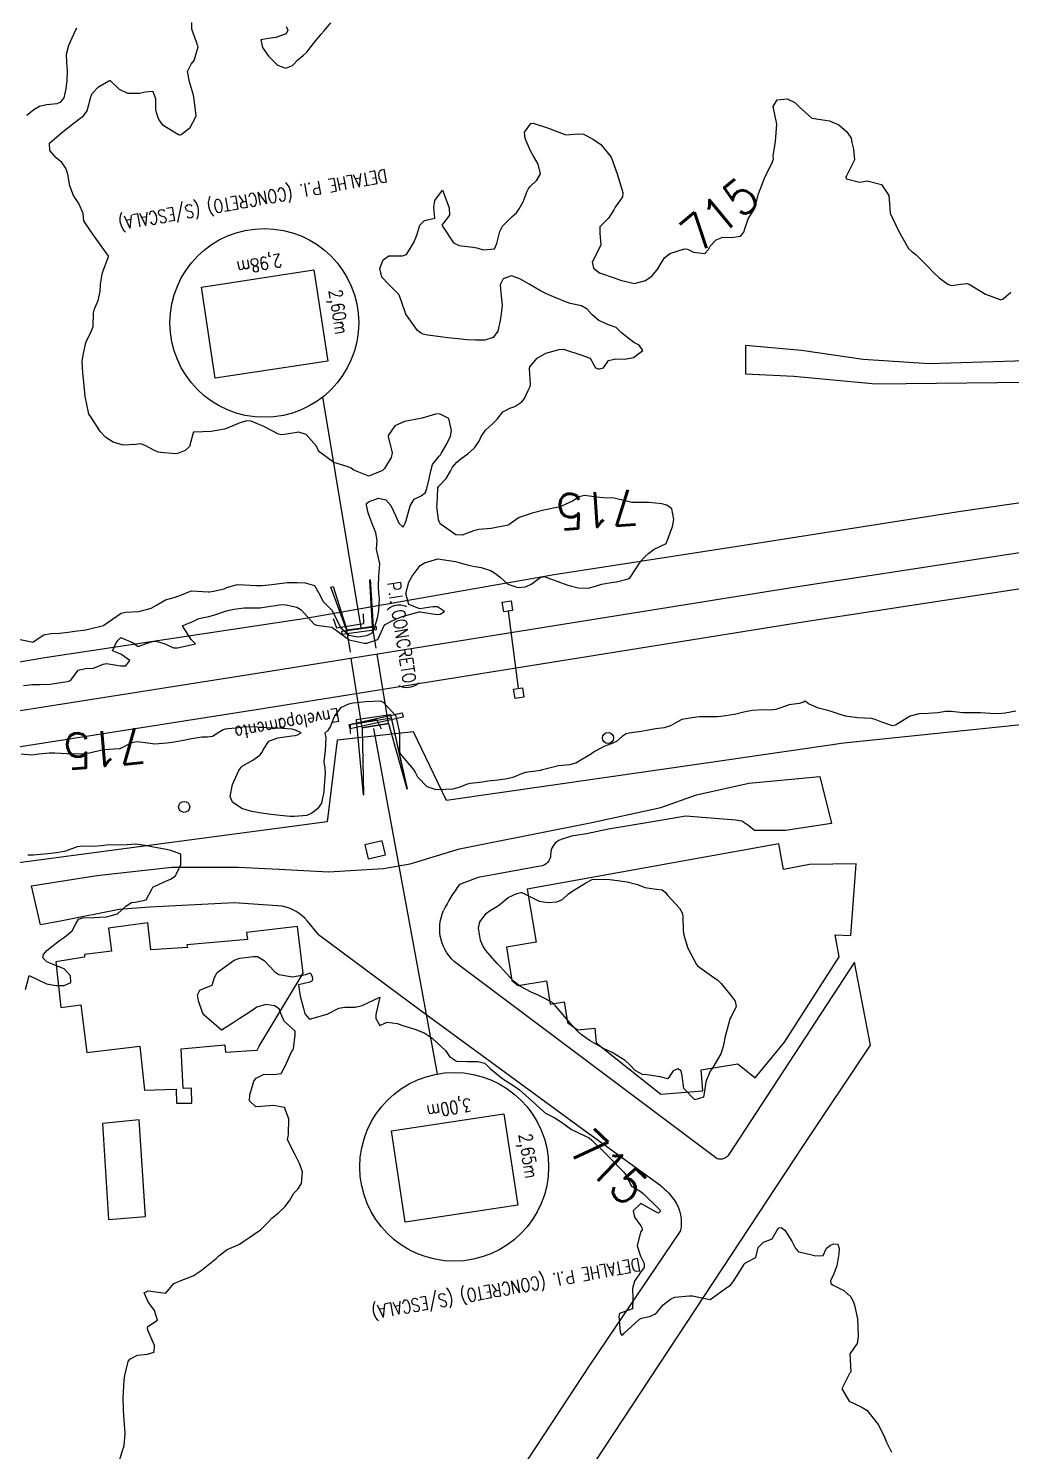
# Model space of a CAD drawing. Header units: metres. Extents: x 307586 to 320046, y 7427249 to 7434250.
# Drawn here: x 310113.7 to 310225.6, y 7432506.9 to 7432668.9 of the extents above; entities that cross this region are included whole.
import ezdxf
from ezdxf.enums import TextEntityAlignment as Align

# ---------------------------------------------------------------- set-up
doc = ezdxf.new("R2010")
doc.units = ezdxf.units.M
doc.header["$MEASUREMENT"] = 0
doc.linetypes.add('CONTINUO', pattern=[0])
doc.linetypes.add('TRACEJADO', pattern=[8.7, 8, -0.7])
for name, color, linetype in [('BUEIRO', 151, 'Continuous'), ('Cotas', 45, 'Continuous'), ('Curvas de Nivel 1m', 11, 'Continuous'), ('Curvas de Nivel 5m', 15, 'Continuous'), ('DETALHES', 45, 'Continuous'), ('Divisa', 42, 'FENCELINE2'), ('Edificações', 30, 'Continuous'), ('ENVELOPAMENTO', 45, 'Continuous'), ('Linha Férrea', 20, 'Continuous'), ('PI', 45, 'Continuous'), ('Pontes_Viadutos_Tubos', 190, 'Continuous'), ('Portico', 45, 'Continuous'), ('Postes', 20, 'Continuous'), ('TEXTO', 45, 'Continuous'), ('Vias Primárias', 230, 'Continuous'), ('Vias Secundárias', 230, 'Continuous')]:
    doc.layers.add(name, color=color, linetype=linetype)
doc.styles.add('ROMANS', font='romans', dxfattribs={"height": 0.2})
doc.styles.add('Style-STANDARD', font='STANDARD.shx')
doc.linetypes.add('FENCELINE2', pattern='A,0.25,-0.1,[132,ltypeshp.shx,S=0.1,R=0,X=-0.1,Y=0],-0.1,1', length=1.45)

msp = doc.modelspace()

# ---------------------------------------------------------------- linework, layer by layer
at = {"layer": 'BUEIRO', "linetype": 'CONTINUO'}
for points in [[(310156.8, 7432582.22, 713.08), (310156.83, 7432582.23, 715.1), (310155.03, 7432590.32, 715.74), (310154.95, 7432590.67, 715.72), (310151.03, 7432590.09, 715.73), (310151.07, 7432589.69, 715.74), (310151.82, 7432581.54, 715.09), (310151.86, 7432581.54, 713.09)], [(310151.07, 7432589.69, 715.74), (310155.03, 7432590.32, 715.74)], [(310154.95, 7432590.67, 715.72), (310156.83, 7432582.23, 715.1)], [(310156.8, 7432582.22, 713.08), (310156.83, 7432582.23, 715.1)]]:
    msp.add_polyline3d(points, dxfattribs=at)
at = {"layer": 'Curvas de Nivel 1m', "flags": 128}
for points, elevation in [([(310112.22, 7432599.37), (310114.03, 7432598.99), (310114.19, 7432598.96), (310114.21, 7432598.96), (310114.23, 7432598.97), (310114.25, 7432598.99), (310115.43, 7432599.78), (310116.23, 7432599.92), (310117.22, 7432599.96), (310118.23, 7432600.08), (310118.98, 7432600.19), (310120.23, 7432600.36), (310120.7, 7432600.45), (310122.24, 7432600.85), (310122.27, 7432600.87), (310122.3, 7432600.9), (310124.26, 7432602.24), (310124.75, 7432602.38), (310126.26, 7432602.44), (310127.68, 7432602.83), (310128.27, 7432603.17), (310129.3, 7432603.78), (310130.28, 7432604.05), (310130.84, 7432604.23), (310132.28, 7432604.78), (310134.21, 7432604.68), (310134.28, 7432604.68), (310134.34, 7432604.69), (310134.78, 7432604.74), (310135.98, 7432605.04), (310136.29, 7432605.18), (310137.48, 7432605.53), (310138.29, 7432605.49), (310139.58, 7432605.4), (310140.29, 7432605.42), (310141.43, 7432605.53), (310142.3, 7432605.63), (310143.2, 7432605.74), (310144.3, 7432605.73), (310145.23, 7432605.69), (310146.29, 7432605.4), (310146.73, 7432604.6), (310147.25, 7432603.57), (310148.26, 7432602.58), (310149.29, 7432600.57), (310150.23, 7432599.73), (310151.23, 7432599.55), (310152.23, 7432599.72), (310152.8, 7432599.96), (310153.1, 7432600.53), (310153.44, 7432601.71), (310153.62, 7432602.52), (310153.67, 7432603.91), (310153.62, 7432604.52), (310153.56, 7432605.26), (310153.61, 7432606.52), (310153.7, 7432607.89), (310153.58, 7432608.52), (310153.34, 7432609.54), (310153.41, 7432610.52), (310153.26, 7432611.41), (310152.82, 7432612.53), (310152.71, 7432612.86), (310152.39, 7432613.69), (310152.18, 7432614.54), (310152.21, 7432614.74), (310152.41, 7432614.95), (310153.58, 7432615.36), (310154.41, 7432615.15), (310154.97, 7432614.5), (310155.52, 7432613.37), (310155.87, 7432612.5), (310156.38, 7432612.06), (310156.62, 7432612.49), (310156.7, 7432612.79), (310157.18, 7432614.48), (310157.64, 7432615.24), (310158.42, 7432615.63), (310158.9, 7432615.98), (310159.07, 7432616.45), (310159.34, 7432617.55), (310159.54, 7432618.45), (310159.72, 7432619.19), (310160.48, 7432620.15), (310160.62, 7432620.3), (310160.7, 7432620.44), (310161.36, 7432621.56), (310161.78, 7432622.43), (310161.88, 7432623.06), (310161.59, 7432624.43), (310160.53, 7432624.95), (310160.05, 7432624.93), (310158.52, 7432624.46), (310156.52, 7432624.07), (310155.42, 7432623.6), (310154.65, 7432622.51), (310154.65, 7432622.36), (310155.13, 7432620.5), (310155, 7432619.98), (310154.46, 7432619.11), (310154.23, 7432618.74), (310154.01, 7432618.52), (310152.45, 7432617.87), (310150.76, 7432618.56), (310150.46, 7432618.77), (310150.1, 7432618.92), (310148.47, 7432619.43), (310146.88, 7432620.6), (310146.71, 7432620.84), (310146.49, 7432621.28), (310145.33, 7432622.62), (310144.51, 7432622.86), (310143.09, 7432622.65), (310142.5, 7432622.56), (310142.18, 7432622.66), (310140.51, 7432623.53), (310139.08, 7432624.13), (310138.52, 7432624.17), (310137.71, 7432623.91), (310136.51, 7432623.4), (310136.02, 7432623.22), (310134.5, 7432622.95), (310132.61, 7432622.89), (310132.5, 7432622.89), (310132.46, 7432622.83), (310132.45, 7432622.78), (310132.03, 7432621.24), (310131.55, 7432620.79), (310130.79, 7432620.48), (310130.48, 7432620.42), (310128.76, 7432620.54), (310128.48, 7432620.58), (310127.97, 7432620.83), (310127, 7432621.35), (310126.49, 7432621.54), (310125.87, 7432621.48), (310124.49, 7432621.39), (310123.34, 7432621.74), (310122.5, 7432622.28), (310121.92, 7432622.91), (310120.71, 7432624.73), (310120.59, 7432624.92), (310120.53, 7432625.11), (310120.15, 7432626.92), (310120.11, 7432627.37), (310119.96, 7432628.93), (310119.89, 7432629.62), (310119.83, 7432630.93), (310119.91, 7432631.63), (310120.19, 7432632.92), (310120.29, 7432633.26), (310120.63, 7432633.93), (310120.96, 7432634.6), (310121.05, 7432634.92), (310121.11, 7432636.48), (310121.21, 7432636.91), (310121.63, 7432637.86), (310121.85, 7432638.91), (310121.91, 7432639.7), (310122.11, 7432640.91), (310122.26, 7432641.37), (310122.74, 7432642.65), (310122.81, 7432642.9), (310122.8, 7432642.96), (310122.74, 7432643.03), (310121.41, 7432644.91), (310120.78, 7432645.8), (310120.01, 7432646.93), (310119.93, 7432647.8), (310119.45, 7432648.93), (310118.83, 7432649.83), (310118.4, 7432650.95), (310118.17, 7432652.27), (310117.97, 7432652.95), (310117.5, 7432653.59), (310116.87, 7432654.13), (310116.12, 7432654.98), (310116.09, 7432655.78), (310116.91, 7432656.5), (310117.17, 7432656.7), (310117.46, 7432656.96), (310118.92, 7432658.11), (310119.39, 7432658.48), (310119.96, 7432658.93), (310120.38, 7432659.49), (310120.76, 7432660.92), (310120.8, 7432661.09), (310120.97, 7432661.46), (310121.69, 7432662.2), (310122.86, 7432662.9), (310122.95, 7432662.94), (310122.98, 7432662.94), (310123.01, 7432662.93), (310123.05, 7432662.9), (310124.04, 7432661.95), (310124.97, 7432661.5), (310126.35, 7432661.48), (310126.97, 7432661.63), (310127.86, 7432661.72), (310128.16, 7432660.83), (310128.18, 7432659.59), (310128.38, 7432658.83), (310128.54, 7432658.44), (310128.92, 7432657.91), (310130.79, 7432656.8), (310130.91, 7432656.76), (310130.96, 7432656.76), (310131.09, 7432656.8), (310132.11, 7432657.6), (310132.77, 7432658.78), (310132.78, 7432658.93), (310132.58, 7432660.78), (310132.48, 7432661.28), (310132.02, 7432662.79), (310131.81, 7432663.98), (310132.23, 7432664.79), (310132.56, 7432665.23), (310133.03, 7432666.78), (310132.31, 7432668.79), (310132.29, 7432669.56)], 714), ([(310113.51, 7432659), (310114.29, 7432659.65), (310114.95, 7432660.02), (310115.75, 7432660.19), (310116.95, 7432660.3), (310117.4, 7432660.51), (310117.75, 7432660.96), (310118, 7432661.98), (310118.09, 7432662.95), (310118.13, 7432664.09), (310118.05, 7432664.95), (310118.04, 7432665.94), (310118.3, 7432666.95), (310119.05, 7432668.65), (310119.15, 7432668.84), (310119.2, 7432668.94)], 713), ([(310143.06, 7432669.09), (310143.25, 7432668.66), (310143.05, 7432668.26), (310141.86, 7432667.85), (310141.04, 7432667.74), (310140.17, 7432667.56), (310140.35, 7432666.69), (310141.02, 7432665.71), (310142.05, 7432664.67), (310143, 7432664.33), (310143.77, 7432664.65), (310144.37, 7432665.28), (310145.02, 7432665.83), (310145.43, 7432666.22), (310145.73, 7432666.62), (310146.32, 7432667.33), (310147.05, 7432668.23), (310147.37, 7432668.61), (310148.15, 7432669.51)], 714), ([(310113.35, 7432559.38), (310113.76, 7432560.99), (310115.75, 7432560.01), (310116.85, 7432559.85), (310117.75, 7432559.85), (310118.52, 7432560.16), (310118.48, 7432560.93), (310117.77, 7432561.72), (310116.89, 7432562.07), (310115.78, 7432562.52), (310115.35, 7432562.97), (310115.4, 7432563.36), (310115.79, 7432563.82), (310117.25, 7432564.95), (310117.57, 7432565.18), (310117.81, 7432565.34), (310118.68, 7432566.07), (310119.13, 7432566.93), (310119.38, 7432567.38), (310119.84, 7432567.55), (310121.17, 7432567.58), (310121.84, 7432567.6), (310122.6, 7432567.65), (310123.84, 7432567.98), (310124.31, 7432568.4), (310124.78, 7432568.86), (310125.44, 7432569.27), (310125.86, 7432569.34), (310127.09, 7432569.6), (310127.75, 7432570.82), (310127.88, 7432571.02), (310129.09, 7432571.61), (310129.89, 7432571.94), (310130.4, 7432572.29), (310130.67, 7432572.79), (310131.07, 7432573.63), (310131.07, 7432574.79), (310129.93, 7432575.23), (310129.4, 7432575.34), (310127.93, 7432575.58), (310126.99, 7432575.78), (310125.94, 7432575.93), (310124.94, 7432575.86), (310123.94, 7432575.81), (310122.98, 7432575.84), (310121.94, 7432575.75), (310121.16, 7432575.68), (310119.93, 7432575.69), (310119.23, 7432575.63), (310117.93, 7432575.15), (310117.77, 7432575.1), (310116.89, 7432574.96), (310115.92, 7432574.83), (310114.23, 7432574.68), (310113.92, 7432574.68), (310113.62, 7432574.69)], 714)]:
    msp.add_lwpolyline(points, dxfattribs=dict(at, elevation=elevation))
at = {"layer": 'Curvas de Nivel 5m', "elevation": 715, "flags": 128}
for points in [[(310113.15, 7432594), (310114.15, 7432594.11), (310115.03, 7432594.11), (310116.15, 7432594.16), (310117.61, 7432594.4), (310118.16, 7432594.47), (310118.5, 7432594.59), (310118.75, 7432594.93), (310119.36, 7432595.74), (310120.18, 7432595.93), (310121.12, 7432595.97), (310122.19, 7432596.43), (310122.58, 7432596.5), (310124.18, 7432596.27), (310124.78, 7432596.27), (310125.24, 7432596.86), (310124.2, 7432597.57), (310123.28, 7432597.96), (310123.7, 7432598.88), (310123.91, 7432599.18), (310124.22, 7432599.48), (310125.63, 7432598.86), (310126.21, 7432598.45), (310127.22, 7432598.83), (310127.99, 7432599.05), (310128.22, 7432599.07), (310129.14, 7432598.81), (310130.21, 7432598.3), (310130.68, 7432598.32), (310132.21, 7432598.64), (310132.71, 7432598.77), (310132.22, 7432599.24), (310131.24, 7432600.79), (310131.92, 7432601.11), (310132.25, 7432601.24), (310133.11, 7432601.63), (310134.25, 7432601.86), (310134.92, 7432602.08), (310136.26, 7432602.52), (310137.07, 7432602.72), (310138.26, 7432602.85), (310140.08, 7432602.87), (310140.26, 7432602.88), (310141.82, 7432603.11), (310142.27, 7432603.19), (310142.86, 7432603.24), (310144.27, 7432602.93), (310144.76, 7432602.63), (310146.25, 7432600.99), (310146.51, 7432600.87), (310148.24, 7432600.66), (310148.35, 7432600.58), (310150.22, 7432599.2), (310151.93, 7432598.83), (310152.22, 7432598.84), (310153.48, 7432599.26), (310154.07, 7432600.51), (310154.25, 7432600.93), (310155.29, 7432601.47), (310156.26, 7432601.88), (310158.2, 7432602.39), (310158.26, 7432602.4), (310158.32, 7432602.4), (310160.26, 7432602.11), (310160.58, 7432602.12), (310161.1, 7432602.43), (310160.27, 7432602.96), (310159.75, 7432602.96), (310158.27, 7432602.75), (310157.03, 7432603.24), (310156.66, 7432604.48), (310157.01, 7432605.78), (310157.41, 7432606.47), (310158.33, 7432607.67), (310158.79, 7432607.99), (310160.33, 7432608.44), (310162.33, 7432608.12), (310163.67, 7432607.74), (310164.33, 7432607.62), (310165.24, 7432607.46), (310166.32, 7432607.1), (310166.79, 7432606.83), (310167.42, 7432606.35), (310168.3, 7432605.55), (310169.45, 7432605.17), (310170.3, 7432605.24), (310171.03, 7432605.58), (310171.96, 7432606.3), (310172.23, 7432606.39), (310172.31, 7432606.4), (310172.43, 7432606.41), (310172.87, 7432606.29), (310174.31, 7432605.76), (310175.12, 7432605.45), (310176.3, 7432605.12), (310177.44, 7432605.09), (310178.3, 7432605.32), (310178.98, 7432605.54), (310180.31, 7432605.77), (310180.67, 7432605.83), (310182, 7432606.18), (310182.21, 7432606.28), (310182.32, 7432606.43), (310183.44, 7432608.16), (310183.87, 7432608.62), (310184.35, 7432609.09), (310184.96, 7432609.54), (310186.18, 7432610.13), (310186.3, 7432610.2), (310186.36, 7432610.28), (310187.07, 7432612.12), (310187.2, 7432612.93), (310186.96, 7432614.12), (310186.41, 7432614.55), (310185.85, 7432614.7), (310184.41, 7432614.86), (310183.72, 7432614.86), (310182.41, 7432614.86), (310181.52, 7432615.08), (310180.42, 7432615.35), (310179.24, 7432615.39), (310178.42, 7432615.48), (310177.02, 7432615.65), (310176.42, 7432615.5), (310175.65, 7432615.02), (310174.41, 7432614.43), (310174.29, 7432614.38), (310173.88, 7432614.28), (310172.4, 7432614), (310171.08, 7432613.63), (310170.39, 7432613.41), (310169.57, 7432613.15), (310168.45, 7432612.34), (310168.41, 7432612.31), (310168.38, 7432612.3), (310168.32, 7432612.28), (310166.38, 7432611.91), (310164.98, 7432611.78), (310164.38, 7432611.65), (310163.1, 7432611.14), (310162.37, 7432611.17), (310160.59, 7432612.44), (310160.39, 7432612.87), (310160.22, 7432614.44), (310160.23, 7432614.62), (310160.31, 7432616.44), (310160.33, 7432616.55), (310160.44, 7432616.73), (310161.27, 7432617.61), (310161.76, 7432618.43), (310162.01, 7432618.87), (310162.47, 7432619.45), (310162.99, 7432619.89), (310163.73, 7432620.4), (310164.49, 7432621.07), (310165.02, 7432621.86), (310165.26, 7432622.38), (310165.77, 7432623.11), (310166.52, 7432623.77), (310167.07, 7432624.36), (310167.71, 7432625.18), (310168.54, 7432625.59), (310169.1, 7432625.78), (310169.9, 7432626.33), (310170.18, 7432626.7), (310170.57, 7432627.55), (310170.83, 7432628.06), (310170.89, 7432628.32), (310170.78, 7432630.14), (310170.82, 7432630.32), (310171.62, 7432631.3), (310172.62, 7432631.87), (310174.13, 7432632.28), (310174.62, 7432632.34), (310174.86, 7432632.27), (310176.62, 7432631.69), (310177.67, 7432631.29), (310178.28, 7432630.22), (310178.6, 7432630.09), (310178.74, 7432630.08), (310179.19, 7432630.21), (310179.77, 7432631.05), (310180.61, 7432631.22), (310181.63, 7432631.17), (310182.61, 7432631.38), (310183.66, 7432632.16), (310183.24, 7432632.78), (310182.63, 7432633.09), (310181.26, 7432634.19), (310180.65, 7432634.81), (310179.77, 7432635.09), (310178.66, 7432635.6), (310177.89, 7432636.23), (310177.33, 7432636.89), (310176.68, 7432637.26), (310175.41, 7432637.53), (310174.69, 7432637.79), (310174.35, 7432637.94), (310173.48, 7432638.29), (310172.7, 7432638.63), (310172.03, 7432638.98), (310170.71, 7432639.73), (310169.67, 7432640.33), (310168.73, 7432640.67), (310167.75, 7432640.35), (310167.42, 7432639.66), (310167.55, 7432638.36), (310167.65, 7432637.33), (310167.55, 7432636.36), (310167.42, 7432635.6), (310167.14, 7432634.36), (310166.64, 7432633.64), (310165.67, 7432633.34), (310164.63, 7432633.35), (310163.63, 7432633.41), (310162.63, 7432633.5), (310161.43, 7432633.63), (310160.64, 7432633.74), (310159.16, 7432633.93), (310158.64, 7432634.04), (310158.35, 7432634.17), (310157.99, 7432634.47), (310156.67, 7432636.32), (310156.61, 7432636.49), (310156.6, 7432636.56), (310155.93, 7432638.5), (310154.71, 7432639.75), (310153.94, 7432640.52), (310153.72, 7432641.51), (310154.1, 7432642.52), (310154.75, 7432642.97), (310156.28, 7432642.96), (310156.75, 7432643.1), (310157.6, 7432644.48), (310157.94, 7432645.31), (310158.26, 7432646.47), (310158.8, 7432646.99), (310160, 7432647.25), (310159.86, 7432648.45), (310160, 7432649.28), (310160.84, 7432650.44), (310161.61, 7432648.43), (310161.64, 7432647.6), (310160.79, 7432646.44), (310162.12, 7432644.43), (310162.76, 7432644.13), (310164.31, 7432643.95), (310164.76, 7432643.86), (310165.5, 7432643.64), (310166.76, 7432643.76), (310167.03, 7432644.37), (310167.39, 7432645.75), (310167.69, 7432646.36), (310168.8, 7432647.43), (310169.29, 7432647.85), (310169.6, 7432648.33), (310170.04, 7432649.11), (310170.51, 7432650.32), (310170.6, 7432650.57), (310170.85, 7432650.86), (310171.59, 7432651.58), (310172.01, 7432652.31), (310171.76, 7432653.42), (310171.23, 7432654.32), (310170.89, 7432654.92), (310170.26, 7432656.33), (310170.2, 7432657.05), (310170.93, 7432658.05), (310171.17, 7432658.08), (310172.93, 7432657.52), (310173.79, 7432657.16), (310174.92, 7432656.76), (310176.33, 7432656.85), (310176.92, 7432656.82), (310177.31, 7432656.64), (310178.04, 7432656.23), (310178.9, 7432655.64), (310180.06, 7432654.21), (310180.76, 7432652.31), (310180.78, 7432652.2), (310180.86, 7432651.94), (310181.38, 7432650.19), (310181.35, 7432649.68), (310180.82, 7432648.93), (310180.53, 7432648.49), (310180.37, 7432648.2), (310179.76, 7432647.26), (310178.79, 7432646.26), (310178.78, 7432646.22), (310178.78, 7432645.52), (310178.87, 7432644.22), (310178.86, 7432644.12), (310178.76, 7432643.93), (310177.91, 7432642.23), (310178.07, 7432641.56), (310178.73, 7432641.02), (310180.51, 7432640.42), (310180.72, 7432640.35), (310181.13, 7432640.2), (310182.72, 7432639.8), (310183.97, 7432640.16), (310184.73, 7432640.7), (310185.39, 7432641.49), (310185.75, 7432642.14), (310186.14, 7432642.75), (310186.75, 7432643.21), (310188.41, 7432643.76), (310188.76, 7432643.71), (310189.46, 7432643.39), (310190.75, 7432643.22), (310191.14, 7432643.7), (310191.36, 7432644.07), (310192.04, 7432644.8), (310192.78, 7432645.07), (310193.79, 7432645.04), (310194.78, 7432645.21), (310195.17, 7432645.64), (310195.3, 7432646.02), (310195.66, 7432647.16), (310196.2, 7432648.02), (310196.42, 7432648.41), (310196.84, 7432650.01), (310197.62, 7432652), (310198.36, 7432653.47), (310198.55, 7432653.98), (310198.52, 7432654.35), (310198.8, 7432655.98), (310198.93, 7432657.98), (310198.51, 7432659.99), (310198.97, 7432660.72), (310200.11, 7432660.83), (310200.97, 7432660.42), (310201.47, 7432659.95), (310202.94, 7432658.65), (310204.45, 7432658.41), (310204.94, 7432658.36), (310205.98, 7432657.9), (310206.92, 7432657.08), (310207.4, 7432656.37), (310207.47, 7432655.88), (310207.67, 7432655.11), (310207.79, 7432653.88), (310206.86, 7432652.07), (310206.79, 7432651.96), (310206.78, 7432651.89), (310206.86, 7432651.72), (310208.35, 7432651.36), (310208.86, 7432651.42), (310209.23, 7432651.49), (310210.86, 7432651.1), (310211.71, 7432649.83), (310211.76, 7432648.9), (310211.86, 7432647.83), (310212.79, 7432645.82), (310213.94, 7432643.8), (310214.36, 7432643.4), (310214.76, 7432643.1), (310216.11, 7432641.78), (310216.74, 7432641.1), (310217.43, 7432640.46), (310218.4, 7432639.74), (310218.72, 7432639.61), (310218.86, 7432639.6), (310219.91, 7432639.73), (310220.63, 7432639.82), (310220.72, 7432639.79), (310220.83, 7432639.72), (310222.71, 7432638.58), (310224.44, 7432637.93), (310224.7, 7432638.05), (310225.57, 7432638.81)], [(310226.14, 7432591.1), (310224.93, 7432590.87), (310224.13, 7432590.8), (310223.28, 7432590.83), (310222.13, 7432590.88), (310220.97, 7432590.88), (310220.13, 7432590.9), (310218.83, 7432591.03), (310218.14, 7432591.03), (310217.29, 7432590.91), (310216.13, 7432590.83), (310215.13, 7432590.78), (310214.13, 7432590.51), (310212.95, 7432589.81), (310212.46, 7432589.48), (310212.12, 7432589.43), (310210.91, 7432589.83), (310210.13, 7432590.14), (310209.73, 7432590.24), (310208.13, 7432590.31), (310206.76, 7432590.51), (310206.13, 7432590.72), (310204.91, 7432591.13), (310204.14, 7432591.33), (310203.67, 7432591.44), (310202.56, 7432591.93), (310202.15, 7432592.22), (310201.97, 7432592.12), (310201.53, 7432591.95), (310200.31, 7432591.79), (310200.14, 7432591.74), (310198.84, 7432591.27), (310198.14, 7432591.2), (310197.36, 7432591.22), (310196.13, 7432591.16), (310195.19, 7432590.96), (310194.13, 7432590.72), (310192.57, 7432590.49), (310192.13, 7432590.45), (310191.75, 7432590.44), (310190.13, 7432590.44), (310189.79, 7432590.42), (310188.12, 7432590.14), (310188.03, 7432590.1), (310186.83, 7432589.4), (310186.11, 7432589.2), (310185.17, 7432589.08), (310184.1, 7432588.88), (310183.48, 7432588.78), (310182.1, 7432588.59), (310181.79, 7432588.5), (310181.33, 7432588.19), (310180.66, 7432587.62), (310180.08, 7432587.38), (310179.22, 7432587.07), (310178.07, 7432586.41), (310177.81, 7432586.22), (310176.06, 7432585.18), (310175.32, 7432584.99), (310174.06, 7432584.86), (310172.11, 7432584.36), (310172.05, 7432584.34), (310172.02, 7432584.33), (310171.79, 7432584.3), (310170.28, 7432584.09), (310170.05, 7432584.02), (310168.85, 7432583.52), (310168.04, 7432583.33), (310167.16, 7432583.23), (310166.03, 7432583.1), (310165.4, 7432583.01), (310164.03, 7432582.85), (310163.65, 7432582.77), (310162.82, 7432582.41), (310162.02, 7432582.21), (310160.34, 7432582.12), (310160.02, 7432582.16), (310159.11, 7432582.45), (310158.03, 7432583.55), (310157.74, 7432584.17), (310157.55, 7432584.47), (310156.07, 7432586.22), (310155.99, 7432586.49), (310155.99, 7432586.58), (310155.98, 7432588.49), (310155.98, 7432588.6), (310155.56, 7432590.5), (310154.14, 7432592.08), (310153.83, 7432592.21), (310152.14, 7432592.14), (310150.68, 7432592.01), (310150.14, 7432591.89), (310149.23, 7432591.47), (310148.58, 7432590.58), (310148.44, 7432590.25), (310148.11, 7432589.39), (310147.8, 7432588.88), (310147.45, 7432588.59), (310147.57, 7432588.07), (310147.49, 7432586.59), (310147.35, 7432585.3), (310147.45, 7432584.59), (310147.49, 7432584.04), (310147.37, 7432582.59), (310147.33, 7432581.9), (310147.09, 7432580.59), (310146.63, 7432579.97), (310145.99, 7432579.46), (310145.39, 7432579.2), (310143.98, 7432579.07), (310143.52, 7432579.1), (310141.98, 7432579.25), (310141.34, 7432579.31), (310139.99, 7432579.51), (310138.98, 7432579.69), (310137.99, 7432579.98), (310136.93, 7432580.72), (310136.67, 7432581.38), (310136.92, 7432582.72), (310137.67, 7432584.33), (310137.91, 7432584.7), (310138.04, 7432584.83), (310139.26, 7432585.49), (310140.06, 7432586.09), (310140.32, 7432586.43), (310140.43, 7432586.68), (310141.09, 7432587.66), (310142.09, 7432588.03), (310143.71, 7432588.26), (310144.09, 7432588.33), (310144.34, 7432588.38), (310144.74, 7432588.62), (310144.1, 7432588.94), (310143.71, 7432589.02), (310142.1, 7432589.15), (310141.62, 7432589.15), (310140.1, 7432589.24), (310139.49, 7432589.3), (310138.1, 7432589.25), (310137.62, 7432589.18), (310136.1, 7432589.02), (310135.86, 7432588.97), (310135.5, 7432588.74), (310134.64, 7432588.19), (310134.09, 7432588.14), (310133.46, 7432588.14), (310132.08, 7432587.91), (310131.17, 7432587.7), (310130.08, 7432587.51), (310129.45, 7432587.43), (310128.08, 7432587.34), (310126.74, 7432587.5), (310126.08, 7432587.58), (310125.45, 7432587.48), (310124.25, 7432586.87), (310124.13, 7432586.81), (310124.07, 7432586.8), (310122.28, 7432586.69), (310122.07, 7432586.66), (310120.66, 7432586.32), (310120.06, 7432586.24), (310118.79, 7432586.2), (310118.06, 7432586.23), (310116.71, 7432586.31), (310116.06, 7432586.3), (310114.86, 7432586.18), (310114.06, 7432586.08), (310112.88, 7432586.19)], [(310124.11, 7432505.85), (310124.41, 7432506.86), (310124.6, 7432507.37), (310124.7, 7432508.85), (310124.67, 7432509.33), (310124.56, 7432510.86), (310124.52, 7432511.5), (310124.49, 7432512.86), (310124.53, 7432513.52), (310124.6, 7432514.86), (310124.66, 7432515.41), (310125.01, 7432516.85), (310125.07, 7432517.01), (310125.24, 7432517.25), (310126.13, 7432517.72), (310127.24, 7432517.84), (310128, 7432518.06), (310128.07, 7432518.81), (310127.28, 7432520.57), (310127.24, 7432520.82), (310127.28, 7432520.99), (310128.4, 7432521.7), (310128.04, 7432522.81), (310127.32, 7432523.8), (310126.88, 7432524.83), (310127.34, 7432525.06), (310129.33, 7432524.8), (310130.25, 7432525.89), (310131.35, 7432526.33), (310132.45, 7432526.76), (310133.36, 7432527.36), (310134.13, 7432527.97), (310135.09, 7432528.73), (310135.23, 7432528.87), (310135.38, 7432529.02), (310136.34, 7432529.77), (310137.4, 7432530.22), (310137.73, 7432530.36), (310138.24, 7432530.69), (310138.91, 7432531.18), (310139.41, 7432531.49), (310140.11, 7432531.98), (310140.82, 7432532.67), (310141.1, 7432532.99), (310141.43, 7432533.33), (310142.17, 7432533.92), (310142.94, 7432534.64), (310143.46, 7432535.38), (310143.93, 7432536.16), (310144.36, 7432536.62), (310144.81, 7432537.28), (310144.9, 7432538.62), (310144.58, 7432539.54), (310144.05, 7432540.62), (310143.53, 7432541.57), (310143.2, 7432542.3), (310143.26, 7432542.63), (310143.31, 7432542.87), (310143.36, 7432544.63), (310142.87, 7432545.93), (310141.59, 7432546.17), (310140.21, 7432546.05), (310139.59, 7432546.02), (310138.89, 7432546.69), (310138.9, 7432547.38), (310139.3, 7432548.68), (310139.38, 7432548.92), (310139.62, 7432549.26), (310140.55, 7432549.75), (310141.63, 7432549.69), (310142.48, 7432549.8), (310142.93, 7432550.64), (310143.66, 7432552.26), (310143.82, 7432552.47), (310143.9, 7432552.63), (310144.09, 7432554.22), (310144.09, 7432554.63), (310143.7, 7432554.97), (310142.83, 7432555.77), (310142.45, 7432556.65), (310142.24, 7432557.17), (310141.72, 7432557.52), (310140.73, 7432557.66), (310139.72, 7432557.35), (310139.32, 7432557.08), (310138.71, 7432556.69), (310138.11, 7432556.3), (310137.7, 7432556.04), (310136.9, 7432555.51), (310135.68, 7432554.73), (310133.71, 7432556.45), (310133.51, 7432556.75), (310133.05, 7432558.08), (310132.94, 7432558.76), (310133.21, 7432559.29), (310133.74, 7432559.54), (310134.61, 7432559.88), (310134.9, 7432560.74), (310135.2, 7432561.3), (310135.77, 7432561.74), (310137.12, 7432562.71), (310137.79, 7432562.94), (310139.33, 7432563.14), (310139.79, 7432563.12), (310140.53, 7432562.67), (310141.77, 7432561.38), (310142.2, 7432561.09), (310143.76, 7432560.82), (310145.3, 7432561.08), (310145.77, 7432561.26), (310146.01, 7432560.85), (310146.03, 7432560.61), (310146.01, 7432560.36), (310145.76, 7432560.21), (310144.45, 7432559.92), (310144.63, 7432558.62), (310144.99, 7432557.35), (310145.17, 7432556.62), (310145.71, 7432556.01), (310147.71, 7432556.58), (310149.05, 7432557.24), (310149.72, 7432557.36), (310150.91, 7432557.36), (310151.72, 7432557.54), (310153.73, 7432558.51), (310153.26, 7432556.52), (310153.26, 7432556.07), (310153.7, 7432555.29), (310154.54, 7432555.66), (310155.7, 7432555.51), (310156.44, 7432555.22), (310157.7, 7432554.86), (310158.76, 7432554.45), (310159.68, 7432553.83), (310161.18, 7432552.42), (310161.66, 7432551.75), (310162.46, 7432551.22), (310163.65, 7432551.19), (310164.87, 7432551.16), (310165.65, 7432551), (310165.97, 7432550.69), (310166.27, 7432550.36), (310167.63, 7432549.26), (310169.1, 7432548.33), (310169.61, 7432547.96), (310171.45, 7432546.3), (310171.59, 7432546.15), (310172.59, 7432545.3), (310173.58, 7432544.79), (310174.42, 7432544.26), (310175.56, 7432543.41), (310177.07, 7432542.71), (310177.55, 7432542.47), (310177.85, 7432542.22), (310179.53, 7432540.59), (310179.91, 7432540.2), (310181.5, 7432538.55), (310181.78, 7432538.18), (310182.33, 7432537.02), (310183.47, 7432536.32), (310183.7, 7432536.15), (310185.46, 7432534.44), (310185.61, 7432534.29), (310185.68, 7432534.13), (310185.45, 7432533.91), (310185, 7432534.13), (310183.46, 7432535.01), (310182.59, 7432534.16), (310182.71, 7432533.43), (310183.43, 7432532.45), (310183.6, 7432532.15), (310183.58, 7432531.99), (310183.42, 7432531.72), (310183.02, 7432530.16), (310183.39, 7432529), (310183.81, 7432528.15), (310183.83, 7432527.69), (310183.36, 7432527.08), (310182.71, 7432526.16), (310182.51, 7432525.33), (310182.54, 7432524.16), (310182.49, 7432522.99), (310181.31, 7432522.56), (310181.01, 7432522.48), (310180.94, 7432522.18), (310181.09, 7432520.38), (310181.14, 7432520.18), (310181.28, 7432520.01), (310181.41, 7432520.05), (310181.52, 7432520.18), (310183.3, 7432521.82), (310183.51, 7432521.94), (310184.42, 7432522.14), (310185.05, 7432522.39), (310185.31, 7432522.61), (310186, 7432523.44), (310186.83, 7432524.11), (310187.33, 7432524.31), (310188.94, 7432524.48), (310189.34, 7432524.47), (310191.33, 7432524.06), (310193.35, 7432525.51), (310193.66, 7432525.71), (310193.93, 7432526.02), (310194.49, 7432526.89), (310195.16, 7432528.01), (310195.24, 7432528.15), (310195.38, 7432528.24), (310196.54, 7432528.84), (310196.81, 7432529.99), (310197.41, 7432530.61), (310198.4, 7432530.98), (310198.96, 7432531.96), (310199.17, 7432532.22), (310199.43, 7432532.26), (310199.84, 7432531.96), (310200.66, 7432530.7), (310201.01, 7432529.94), (310201.4, 7432529.49), (310201.96, 7432529.36), (310203.39, 7432529.05), (310204.21, 7432529.09), (310204.61, 7432529.9), (310205.05, 7432530.25), (310205.41, 7432530.39), (310205.9, 7432530.38), (310206.03, 7432529.88), (310206.01, 7432529.26), (310205.78, 7432527.88), (310205.36, 7432526.8), (310205.03, 7432526.22), (310205.08, 7432525.89), (310205.35, 7432525.68), (310206.55, 7432525.08), (310207.34, 7432524.39), (310207.63, 7432523.86), (310207.78, 7432523.4), (310208.12, 7432521.85), (310208.17, 7432520.98), (310208.18, 7432519.85), (310208.07, 7432519.05), (310207.25, 7432517.86), (310207.37, 7432515.86), (310207.33, 7432515.76), (310207.23, 7432515.64), (310206.32, 7432513.87), (310207.19, 7432512.49), (310208.55, 7432511.85), (310209.18, 7432511.45), (310210.47, 7432509.83), (310211.14, 7432508.56), (310211.42, 7432507.82), (310212, 7432506.68)]]:
    msp.add_lwpolyline(points, dxfattribs=at)
msp.add_lwpolyline([(310183.89, 7432570.99), (310185.22, 7432570.8), (310185.89, 7432570.72), (310186.21, 7432570.45), (310186.5, 7432570.12), (310187.86, 7432568.64), (310188.17, 7432568.1), (310188.22, 7432567.73), (310188.28, 7432566.1), (310188.34, 7432565.58), (310188.8, 7432564.09), (310189.78, 7432562.22), (310189.91, 7432562.08), (310191.77, 7432560.75), (310192.18, 7432560.47), (310192.59, 7432560.05), (310193.74, 7432558.66), (310194.19, 7432558.03), (310194.32, 7432557.44), (310193.72, 7432556.27), (310193.59, 7432556.03), (310193.54, 7432555.86), (310193.06, 7432554.04), (310192.82, 7432552.9), (310192.55, 7432552.05), (310191.65, 7432550.49), (310191.46, 7432550.24), (310191.35, 7432550.06), (310190.83, 7432548.86), (310190.72, 7432548.07), (310190.57, 7432547.11), (310189.6, 7432546.79), (310188.36, 7432548.09), (310188.17, 7432549.56), (310188.04, 7432550.1), (310187.65, 7432550.34), (310187.13, 7432550.11), (310186.53, 7432549.21), (310185.63, 7432549.44), (310184.12, 7432549.66), (310183.64, 7432549.68), (310182.79, 7432550.16), (310182.22, 7432550.75), (310181.65, 7432551.27), (310180.17, 7432552.19), (310179.67, 7432552.42), (310179.27, 7432552.6), (310177.68, 7432553.52), (310176.7, 7432554.23), (310176.17, 7432554.72), (310175.7, 7432555.21), (310174.77, 7432556.26), (310173.73, 7432557.52), (310173.34, 7432557.88), (310172.66, 7432558.29), (310171.74, 7432558.73), (310170.97, 7432559.08), (310169.75, 7432559.71), (310168.94, 7432560.33), (310167.78, 7432561.61), (310167.43, 7432562), (310167.09, 7432562.35), (310165.8, 7432563.81), (310165.44, 7432564.37), (310165.18, 7432565.01), (310164.96, 7432566.38), (310165.12, 7432567.09), (310165.85, 7432568.09), (310166.28, 7432568.36), (310167.25, 7432568.96), (310167.87, 7432569.49), (310168.35, 7432569.86), (310169.33, 7432570.33), (310169.79, 7432570.42), (310169.88, 7432570.41), (310170.13, 7432570.32), (310171.87, 7432569.44), (310172.86, 7432569.29), (310173.87, 7432569.37), (310174.52, 7432569.62), (310175.19, 7432570.26), (310175.59, 7432570.55), (310175.89, 7432570.72), (310177.19, 7432571.53), (310177.9, 7432571.9), (310178.17, 7432571.95), (310179.9, 7432571.9), (310180.23, 7432571.86), (310181.9, 7432571.63), (310183.08, 7432571.35)], close=True, dxfattribs=at)
at = {"layer": 'DETALHES'}
for points, elevation in [([(310133.39, 7432639.41), (310146.2, 7432641.36), (310147.78, 7432630.97), (310134.98, 7432629.02)], 715.01), ([(310155.03, 7432543.26), (310167.83, 7432545.21), (310169.42, 7432534.81), (310156.61, 7432532.86)], -0.13)]:
    msp.add_lwpolyline(points, close=True, dxfattribs=dict(at, elevation=elevation))
for centre in [(310140.56, 7432635.32, 715.01), (310162.19, 7432539.17, -0.13)]:
    msp.add_circle(centre, 10.75, dxfattribs=at)
at = {"layer": 'Divisa'}
msp.add_lwpolyline([(310544.9, 7432665.99), (310460.54, 7432651.75), (310392.61, 7432640.84), (310337.42, 7432632.31), (310297.46, 7432625.44), (310281.28, 7432623.07), (310263.04, 7432620.34), (310239.3, 7432616.65), (310219.9, 7432613.85), (310197.38, 7432610.31), (310173.59, 7432606.61), (310145.27, 7432601.64), (310115.57, 7432597.17), (310084.22, 7432591.82), (310060.42, 7432588.32), (310037.59, 7432584.68)], dxfattribs=at)
at = {"layer": 'Divisa', "ltscale": 3}
msp.add_lwpolyline([(310544.9, 7432651), (310471.13, 7432639.16), (310432.47, 7432632.88), (310423.52, 7432631.43), (310372.36, 7432623.35), (310364.97, 7432621.81), (310353.94, 7432600.94), (310340.8, 7432599.33), (310316.01, 7432596.58), (310287.56, 7432594.77), (310269.81, 7432593.65), (310255.07, 7432592.61), (310237.42, 7432590.64), (310206.56, 7432587.45), (310190.63, 7432585.13), (310161.32, 7432580.9), (310157.54, 7432588.73), (310148.84, 7432587.78), (310147.72, 7432578.48), (310113.43, 7432573.92), (310096.36, 7432571.59), (310080.34, 7432568.92), (310053.54, 7432564.06)], dxfattribs=at)
at = {"layer": 'Edificações'}
for points in [[(310152.01, 7432575.87), (310152.39, 7432574.26), (310154.36, 7432574.73), (310153.98, 7432576.33)], [(310170.51, 7432570.79), (310171.54, 7432564.77), (310168.13, 7432564.19), (310168.77, 7432560.42), (310169.49, 7432559.84), (310172.69, 7432560.35), (310173.11, 7432557.72), (310174.73, 7432557.98), (310175.11, 7432555.6), (310176.22, 7432554.77), (310178.21, 7432554.96), (310178.37, 7432553.29), (310185.71, 7432547.46), (310190.52, 7432547.84), (310190.33, 7432550.21), (310194.49, 7432550.92), (310196.48, 7432549.31), (310199.82, 7432553.36), (310206.04, 7432563.1), (310205.59, 7432565.6), (310207.38, 7432565.54), (310207.96, 7432573.68), (310202.64, 7432573.62), (310199.7, 7432573.04), (310199.18, 7432575.99)], [(310139.98, 7432552.91), (310144.98, 7432561.24), (310144.35, 7432566.55), (310138.54, 7432565.87), (310138.63, 7432565.08), (310131.75, 7432564.47), (310131.82, 7432564.15), (310127.64, 7432563.89), (310127.31, 7432566.96), (310122.81, 7432566.37), (310123.14, 7432563.76), (310120.07, 7432563.37), (310120.07, 7432563.05), (310116.81, 7432562.52), (310117.39, 7432557.31), (310119.68, 7432557.63), (310120.33, 7432552.21), (310126.4, 7432552.92), (310126.92, 7432547.9), (310130.51, 7432548.03), (310130.57, 7432546.41), (310132.32, 7432546.43), (310132.25, 7432548.14), (310131.32, 7432548.09), (310131.08, 7432552.61), (310136.06, 7432553.07), (310136.13, 7432552.22), (310139.73, 7432552.48)], [(310126.29, 7432544.51), (310122.14, 7432544.11), (310122.8, 7432533.19), (310127.01, 7432533.52)]]:
    msp.add_lwpolyline(points, close=True, dxfattribs=at)
at = {"layer": 'ENVELOPAMENTO', "linetype": 'CONTINUO'}
msp.add_polyline3d([(310150.24, 7432589.55, 715.34), (310156.27, 7432590.88, 715.35), (310156.37, 7432590.41, 715.35), (310150.34, 7432589.08, 715.32)], close=True, dxfattribs=at)
at = {"layer": 'Linha Férrea'}
for points in [[(310022.71, 7432576.9), (310075.61, 7432585.32), (310139.74, 7432595.4), (310201.56, 7432605.31), (310257.58, 7432613.91), (310302.03, 7432620.85), (310326.6, 7432624.86), (310367.3, 7432631.29), (310405.87, 7432637.89), (310453.82, 7432645.14), (310509.76, 7432654.12)], [(310023.32, 7432572.89), (310076.24, 7432581.32), (310140.37, 7432591.4), (310202.18, 7432601.31), (310258.2, 7432609.9), (310302.67, 7432616.85), (310327.25, 7432620.87), (310367.95, 7432627.3), (310406.51, 7432633.89), (310454.45, 7432641.14), (310510.42, 7432650.12)]]:
    msp.add_lwpolyline(points, dxfattribs=at)
at = {"layer": 'PI', "linetype": 'TRACEJADO', "flags": 128}
for points in [[(310154.69, 7432589.67), (310152.9, 7432600.75)], [(310151.71, 7432589.2), (310149.96, 7432600.34)]]:
    msp.add_lwpolyline(points, dxfattribs=at)
at = {"layer": 'PI', "linetype": 'CONTINUO'}
for points in [[(310152.59, 7432605.98, 712.92), (310152.63, 7432606.07, 713.54), (310152.94, 7432600.74, 715.28), (310149.96, 7432600.28, 715.29), (310148.14, 7432605.2, 713.51), (310148.41, 7432605.28, 712.5)], [(310148.41, 7432605.28, 712.5), (310149.96, 7432600.34, 712.34), (310152.9, 7432600.75, 712.42), (310152.59, 7432605.98, 712.92)], [(310149.96, 7432600.34, 712.34), (310149.98, 7432600.29, 714.77), (310152.85, 7432600.73, 714.77), (310152.9, 7432600.75, 712.42)], [(310151.71, 7432589.22, 715.15), (310154.71, 7432589.73, 715.19)], [(310151.71, 7432589.22, 715.15), (310151.71, 7432589.2, 712.47), (310154.69, 7432589.67, 712.53), (310154.71, 7432589.73, 715.19)], [(310154.69, 7432589.67, 712.53), (310156.8, 7432582.22, 713.08)], [(310151.71, 7432589.2, 712.47), (310151.86, 7432581.54, 713.09)]]:
    msp.add_polyline3d(points, dxfattribs=at)
msp.add_polyline3d([(310149.35, 7432600.15, 715.73), (310149.39, 7432599.86, 715.73), (310153.35, 7432600.4, 715.72), (310153.35, 7432600.69, 715.72)], close=True, dxfattribs=at)
at = {"layer": 'Pontes_Viadutos_Tubos'}
for points in [[(310148.39, 7432601.65), (310148.8, 7432600.58), (310151.91, 7432601.07), (310151.87, 7432602.19)], [(310150.37, 7432588.56), (310150.37, 7432589.55), (310153.34, 7432590.14), (310153.87, 7432589.08)]]:
    msp.add_lwpolyline(points, dxfattribs=at)
at = {"layer": 'Portico'}
for points in [[(310167.83, 7432602.41), (310167.66, 7432603.5), (310168.67, 7432603.65), (310168.83, 7432602.56)], [(310169.12, 7432592.52), (310168.96, 7432593.61), (310169.97, 7432593.76), (310170.13, 7432592.67)]]:
    msp.add_lwpolyline(points, close=True, dxfattribs=at)
msp.add_lwpolyline([(310168.33, 7432602.49), (310169.46, 7432593.69)], dxfattribs=at)
at = {"layer": 'Postes'}
for centre in [(310179.71, 7432588.02), (310131.43, 7432580.18)]:
    msp.add_circle(centre, 0.629, dxfattribs=at)
at = {"layer": 'TEXTO'}
msp.add_line((310151.58, 7432600.57, 715), (310147.24, 7432626.9, 715.01), dxfattribs=at)
at = {"layer": 'TEXTO', "linetype": 'CONTINUO'}
msp.add_polyline3d([(310153.01, 7432589.11, 0), (310160.25, 7432549.74, -0.1)], dxfattribs=at)
at = {"layer": 'Vias Primárias', "elevation": 719.88}
msp.add_lwpolyline([(310209.67, 7432399.74), (310186.82, 7432414.64), (310152.15, 7432437.3), (310147.4, 7432440.41, -0.101207), (310144.63, 7432443.15, -0.227962), (310143.29, 7432452.61), (310148.15, 7432460.05), (310170.12, 7432493.24), (310201.99, 7432541.59), (310209.62, 7432553.03), (310207.79, 7432562.51), (310193.48, 7432540.58, -0.333831), (310192.13, 7432540.09), (310162.53, 7432562.31, -0.351545), (310160.98, 7432568.36, 3.13481)], format="xyb", dxfattribs=at)
at = {"layer": 'Vias Primárias'}
msp.add_lwpolyline([(310146.74, 7432565.64), (310158.4, 7432557), (310176.7, 7432543.58), (310185.33, 7432537.32, -0.079941), (310187.23, 7432535.42, -0.216735), (310187.94, 7432531.85), (310177.64, 7432516.63), (310161.12, 7432491.49), (310137.98, 7432457.19), (310109.34, 7432413.21), (310095.25, 7432391.96), (310087.3, 7432379.86)], format="xyb", dxfattribs=at)
at = {"layer": 'Vias Secundárias'}
msp.add_lwpolyline([(310228.46, 7432631.05), (310216.27, 7432630.67), (310208.77, 7432631.15), (310201.74, 7432632.19), (310195.38, 7432632.76), (310195.38, 7432629.53), (310200.89, 7432629.25), (310210.2, 7432628.39), (310227.49, 7432628.57)], dxfattribs=at)
msp.add_lwpolyline([(310146.74, 7432565.64), (310145.46, 7432567.18, 0.172959), (310142.6, 7432568.87), (310137.13, 7432569.26), (310127.52, 7432568.74), (310124.01, 7432568.48), (310117.52, 7432567.19), (310115.08, 7432566.75), (310114.03, 7432571.2), (310121.5, 7432572.38), (310130.02, 7432573.3), (310137.62, 7432573.3), (310142.99, 7432573.04), (310147.86, 7432572.78), (310154.15, 7432573.17), (310157.16, 7432573.69), (310162.79, 7432575.4), (310165.43, 7432575.93), (310177.88, 7432578.41), (310185.74, 7432580.12), (310189.8, 7432581.56), (310195.73, 7432582.87), (310203.85, 7432583.66), (310205.16, 7432578.29), (310199.92, 7432577.5), (310197.04, 7432577.5), (310196.38, 7432577.5), (310195.73, 7432578.03), (310194.94, 7432578.55), (310194.28, 7432578.68), (310188.53, 7432579.12), (310186.13, 7432578.71), (310182.94, 7432578.17), (310179.78, 7432577.64), (310177.24, 7432577.11), (310175.54, 7432576.85), (310174.36, 7432576.45, 0.330293), (310173.16, 7432574.75, -0.399373), (310171.98, 7432573.44), (310164.9, 7432572.13), (310162.8, 7432571.34, 0.058173), (310160.98, 7432568.36, 24.063304)], format="xyb", dxfattribs=at)

# ---------------------------------------------------------------- texts
at = {"layer": 'Cotas', "style": 'Style-STANDARD'}
for rotation, p in [(39.6646, (310192.41, 7432647.68, 715)), (183.932, (310178.5, 7432614.06, 715)), (185.0761, (310122.39, 7432586.84, 715)), (316.3632, (310179.81, 7432539.14, 715))]:
    msp.add_text('715', height=4, rotation=rotation, dxfattribs=at).set_placement(p, align=Align.MIDDLE_CENTER)
at = {"layer": 'DETALHES', "style": 'ROMANS', "width": 0.8}
for s, rotation, p in [('DETALHE P.I. (CONCRETO) (S/ESCALA)', 190.2578, (310154.43, 7432652.86, 715.11)), ('2,98m', 190.2409, (310142.41, 7432643.2, 715.01)), ('2,60m', 278.7173, (310147.89, 7432639.01, 715.01)), ('3,00m', 190.2409, (310164.04, 7432547.04, -0.13)), ('2,65m', 278.7173, (310169.52, 7432542.85, -0.13)), ('DETALHE P.I. (CONCRETO) (S/ESCALA)', 190.2578, (310183.27, 7432528.81, -0.13))]:
    msp.add_text(s, height=1.5, rotation=rotation, dxfattribs=at).set_placement(p)
at = {"layer": 'TEXTO', "style": 'ROMANS', "width": 0.8}
for s, rotation, p in [('P.I.(CONCRETO)', 279.1185, (310154.54, 7432605.72)), ('Envelopamento', 190.2578, (310148.97, 7432591.42, 0))]:
    msp.add_text(s, height=1.5, rotation=rotation, dxfattribs=at).set_placement(p)

doc.saveas('drawing.dxf')
